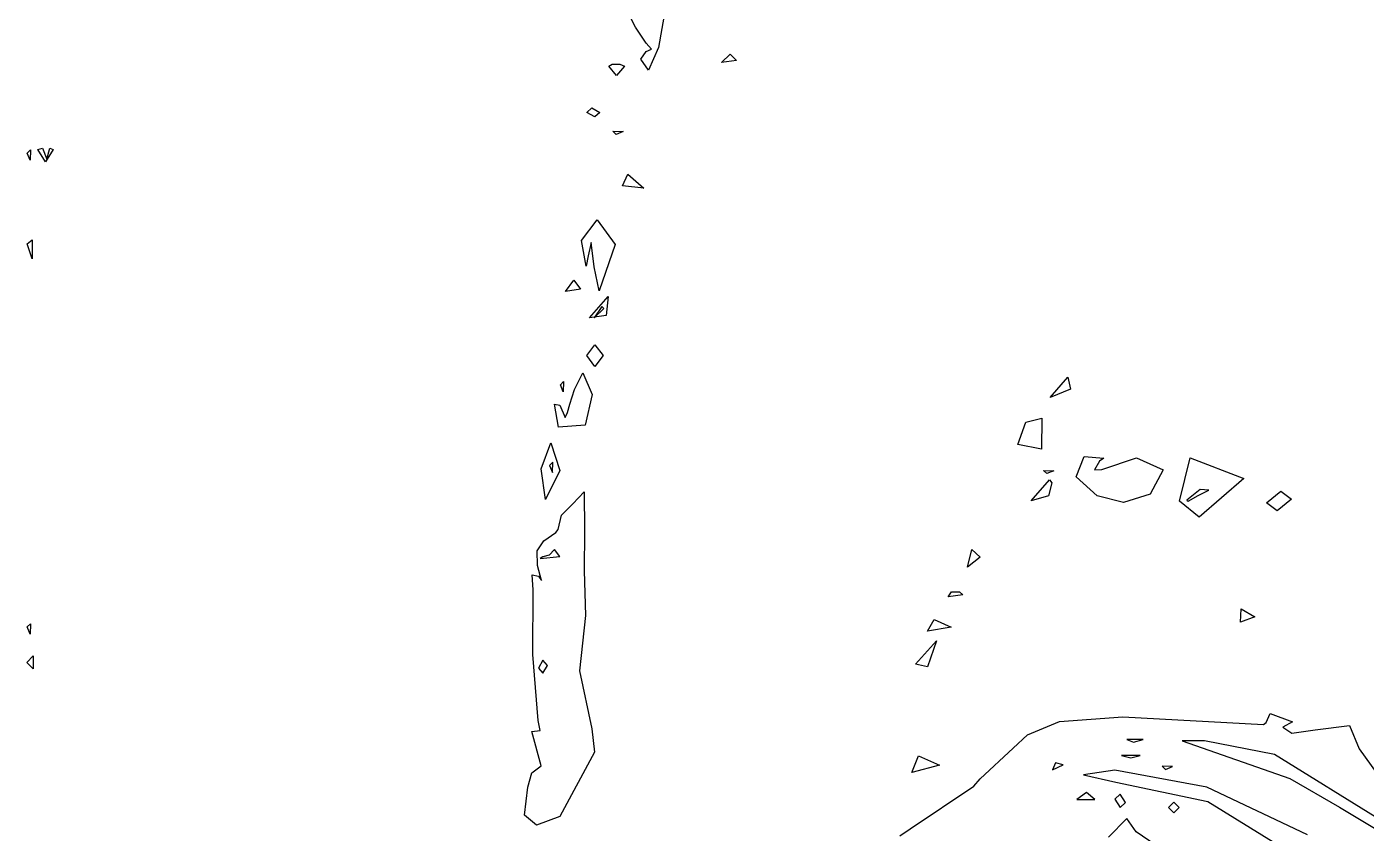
# Model space of a CAD drawing. Extents: x 0.2 to 67.3, y 0 to 43.3.
# Drawn here: x 0.16 to 8.32, y 20.98 to 25.89 of the extents above; entities that cross this region are included whole.
import ezdxf

# ---------------------------------------------------------------- set-up
doc = ezdxf.new("R2010")
doc.units = 0

msp = doc.modelspace()

# ---------------------------------------------------------------- linework, layer by layer
at = {"layer": 'Image'}
for p, q in [((3.869031, 25.888081), (3.836226, 25.955629)), ((4.050377, 25.994682), (4.010445, 25.76505)), ((3.901835, 25.838869), (3.869031, 25.888081)), ((3.93464, 25.789656), (3.901835, 25.838869)), ((3.967444, 25.754917), (3.93464, 25.789656)), ((3.901835, 25.69311), (3.93464, 25.740365)), ((3.93464, 25.740365), (3.967444, 25.754917)), ((4.010445, 25.76505), (3.949648, 25.625674)), ((4.393905, 25.671943), (4.445845, 25.723881)), ((4.445845, 25.723881), (4.484801, 25.684934)), ((3.707597, 25.650168), (3.72797, 25.662868)), ((3.754214, 25.592754), (3.707597, 25.650168)), ((3.707597, 25.650168), (3.707597, 25.650168)), ((3.72797, 25.662868), (3.774085, 25.662868)), ((3.802918, 25.650168), (3.754214, 25.592754)), ((3.774085, 25.662868), (3.802918, 25.650168)), ((3.949648, 25.625674), (3.901835, 25.693189)), ((3.901835, 25.693189), (3.901835, 25.69311)), ((4.484801, 25.684934), (4.393905, 25.67197)), ((4.393905, 25.67197), (4.393905, 25.671943)), ((3.573789, 25.368599), (3.604658, 25.39593)), ((3.604658, 25.39593), (3.652421, 25.368599)), ((3.621553, 25.341241), (3.573789, 25.368599)), ((3.573789, 25.368599), (3.573789, 25.368599)), ((3.652421, 25.368599), (3.621553, 25.341241)), ((3.731661, 25.254299), (3.794537, 25.251653)), ((3.751481, 25.234455), (3.731661, 25.254299)), ((3.731661, 25.254299), (3.731661, 25.254299)), ((3.794537, 25.251653), (3.751481, 25.234455)), ((0.164698, 25.119732), (0.184517, 25.139576)), ((0.184517, 25.139576), (0.181927, 25.076711)), ((0.230023, 25.141693), (0.258405, 25.149895)), ((0.276924, 25.067874), (0.230023, 25.141693)), ((0.230023, 25.141693), (0.230023, 25.141693)), ((0.258405, 25.149895), (0.284483, 25.084278)), ((0.322325, 25.141693), (0.276924, 25.067874)), ((0.284483, 25.084278), (0.301501, 25.149895)), ((0.301501, 25.149895), (0.322325, 25.141693)), ((0.181927, 25.076711), (0.164697, 25.119759)), ((0.164697, 25.119759), (0.164698, 25.119732)), ((3.791082, 24.921427), (3.822582, 24.991383)), ((3.822582, 24.991383), (3.920004, 24.906637)), ((3.920004, 24.906637), (3.791082, 24.921454)), ((3.791082, 24.921454), (3.791082, 24.921427)), ((3.540985, 24.588476), (3.636264, 24.714497)), ((3.636264, 24.714497), (3.74549, 24.564346)), ((0.164413, 24.567521), (0.194912, 24.592127)), ((0.194912, 24.477325), (0.164413, 24.567521)), ((0.164413, 24.567521), (0.164413, 24.567521)), ((0.194912, 24.592127), (0.194912, 24.477325)), ((3.569051, 24.431129), (3.540985, 24.588476)), ((3.600446, 24.575803), (3.581629, 24.494787)), ((3.618517, 24.428192), (3.600446, 24.575803)), ((3.74549, 24.564346), (3.64838, 24.280554)), ((3.581629, 24.494787), (3.569051, 24.431129)), ((3.64838, 24.280554), (3.618517, 24.428192)), ((3.618517, 24.428192), (3.618517, 24.428192)), ((3.44257, 24.277829), (3.494183, 24.346171)), ((3.494183, 24.346171), (3.535188, 24.291482)), ((3.535188, 24.291482), (3.44257, 24.277723)), ((3.44257, 24.277723), (3.44257, 24.277829)), ((3.590036, 24.116804), (3.702664, 24.247773)), ((3.702664, 24.247773), (3.690948, 24.130615)), ((3.664002, 24.186389), (3.61898, 24.116592)), ((3.61898, 24.116592), (3.676388, 24.174007)), ((3.676387, 24.173954), (3.664002, 24.186389)), ((3.676388, 24.174007), (3.676387, 24.173954)), ((3.690948, 24.130615), (3.590036, 24.116857)), ((3.590036, 24.116857), (3.590036, 24.116804)), ((3.573789, 23.886908), (3.622996, 23.952524)), ((3.622996, 23.952524), (3.672203, 23.886908)), ((3.622996, 23.821291), (3.573789, 23.886908)), ((3.573789, 23.886908), (3.573789, 23.886908)), ((3.672203, 23.886908), (3.622996, 23.821291)), ((3.497954, 23.680427), (3.549186, 23.78126)), ((3.549186, 23.78126), (3.606594, 23.649683)), ((6.394987, 23.63185), (6.502243, 23.755648)), ((6.502243, 23.755648), (6.520285, 23.682173)), ((3.429583, 23.666193), (3.412353, 23.70924)), ((3.412353, 23.70924), (3.412356, 23.709214)), ((3.412356, 23.709214), (3.432175, 23.729058)), ((3.432175, 23.729058), (3.429583, 23.666193)), ((3.469841, 23.591501), (3.497954, 23.680427)), ((6.520285, 23.682173), (6.394986, 23.63185)), ((3.401565, 23.450214), (3.376961, 23.591607)), ((3.376961, 23.591607), (3.409263, 23.585257)), ((3.409263, 23.585257), (3.442194, 23.509745)), ((3.455088, 23.540595), (3.469841, 23.591501)), ((3.606594, 23.649683), (3.562875, 23.461928)), ((6.394986, 23.63185), (6.394987, 23.63185)), ((3.442194, 23.509745), (3.455088, 23.540595)), ((6.296573, 23.493129), (6.34578, 23.505035)), ((6.34578, 23.505035), (6.343097, 23.316255)), ((3.562875, 23.461928), (3.401565, 23.450108)), ((3.401565, 23.450108), (3.401565, 23.450214)), ((6.198506, 23.345174), (6.247643, 23.481223)), ((6.247643, 23.481223), (6.296573, 23.493129)), ((3.294982, 23.197563), (3.353115, 23.355784)), ((3.353115, 23.355784), (3.409766, 23.185789)), ((6.198506, 23.345148), (6.198506, 23.345174)), ((6.343097, 23.316255), (6.198506, 23.345148)), ((6.554168, 23.148827), (6.603374, 23.271276)), ((6.603374, 23.271276), (6.723033, 23.261751)), ((6.723033, 23.261751), (6.697038, 23.242966)), ((6.710159, 23.193409), (6.92172, 23.263947)), ((6.92172, 23.263947), (7.083317, 23.190128)), ((7.182562, 23.000502), (7.249049, 23.263577)), ((7.249049, 23.263577), (7.575953, 23.138244)), ((3.322546, 23.009577), (3.294982, 23.197563)), ((3.409766, 23.185789), (3.322546, 23.009577)), ((3.366566, 23.236801), (3.346746, 23.216957)), ((3.346746, 23.216957), (3.363976, 23.17391)), ((3.363976, 23.17391), (3.366569, 23.236774)), ((3.366569, 23.236774), (3.366566, 23.236801)), ((6.356031, 23.187562), (6.418907, 23.184916)), ((6.375851, 23.167718), (6.356031, 23.187562)), ((6.356031, 23.187562), (6.356031, 23.187562)), ((6.418907, 23.184916), (6.375851, 23.167718)), ((6.697038, 23.242966), (6.665901, 23.190763)), ((6.665901, 23.190763), (6.710159, 23.193409)), ((7.083317, 23.190128), (7.004883, 23.042518)), ((6.279282, 23.00246), (6.390803, 23.129645)), ((6.40667, 23.111653), (6.385892, 23.032225)), ((6.390803, 23.129645), (6.40667, 23.111653)), ((6.681418, 23.031908), (6.554168, 23.148827)), ((7.575953, 23.138244), (7.303618, 22.902712)), ((3.322546, 23.009577), (3.322546, 23.009577)), ((3.48849, 22.983383), (3.556635, 23.055853)), ((3.556635, 23.055853), (3.558434, 22.818839)), ((6.385892, 23.032225), (6.279281, 23.002433)), ((6.842707, 22.990818), (6.681418, 23.031908)), ((7.004883, 23.042518), (6.842707, 22.991188)), ((7.308668, 23.071331), (7.227453, 23.005344)), ((7.236698, 23.000317), (7.297911, 23.033945)), ((7.297911, 23.033945), (7.297912, 23.033945)), ((7.297912, 23.033945), (7.36245, 23.066304)), ((7.36245, 23.066304), (7.308668, 23.071331)), ((7.71279, 22.990262), (7.800638, 23.061197)), ((7.865577, 23.012011), (7.777729, 22.94105)), ((7.800638, 23.061197), (7.865577, 23.012011)), ((3.418958, 22.915042), (3.48849, 22.983383)), ((6.279281, 23.002433), (6.279282, 23.00246)), ((6.842707, 22.991188), (6.842707, 22.990818)), ((7.303618, 22.902712), (7.182562, 23.000502)), ((7.182562, 23.000502), (7.182562, 23.000502)), ((7.227453, 23.005344), (7.236698, 23.000317)), ((7.777729, 22.94105), (7.71279, 22.990262)), ((7.71279, 22.990262), (7.71279, 22.990262)), ((3.399744, 22.827332), (3.418958, 22.915042)), ((3.311347, 22.757985), (3.385157, 22.808282)), ((3.385157, 22.808282), (3.399744, 22.827332)), ((3.558434, 22.818839), (3.557402, 22.574735)), ((3.270341, 22.696655), (3.311347, 22.757985)), ((3.272617, 22.608734), (3.270341, 22.696655)), ((3.376961, 22.7061), (3.344157, 22.671361)), ((3.409766, 22.662365), (3.376961, 22.7061)), ((5.891091, 22.597436), (5.91932, 22.705889)), ((5.91932, 22.705889), (5.968527, 22.658608)), ((3.29722, 22.51695), (3.272617, 22.608734)), ((3.288437, 22.650988), (3.409765, 22.662365)), ((3.306283, 22.659983), (3.288437, 22.650988)), ((3.344157, 22.671361), (3.306283, 22.659983)), ((3.409765, 22.662365), (3.409766, 22.662365)), ((5.968527, 22.658608), (5.891091, 22.597436)), ((3.245746, 22.460065), (3.240571, 22.550023)), ((3.240571, 22.550023), (3.278546, 22.543144)), ((3.278546, 22.543144), (3.29722, 22.51695)), ((3.557402, 22.574735), (3.565604, 22.303564)), ((5.891091, 22.597436), (5.891091, 22.597436)), ((3.244185, 22.064539), (3.245746, 22.460065)), ((5.774289, 22.416117), (5.794662, 22.447947)), ((5.794662, 22.447947), (5.843042, 22.447947)), ((5.843042, 22.447947), (5.863674, 22.42969)), ((5.863674, 22.42969), (5.774288, 22.415932)), ((5.774288, 22.415932), (5.774289, 22.416117)), ((3.565604, 22.303564), (3.529037, 21.965162)), ((5.648056, 22.208446), (5.689012, 22.279063)), ((5.689012, 22.279063), (5.793183, 22.23165)), ((7.555615, 22.261469), (7.558581, 22.343463)), ((7.641563, 22.295838), (7.555615, 22.261469)), ((7.558581, 22.343463), (7.641563, 22.295838)), ((0.181927, 22.190005), (0.164697, 22.233052)), ((0.164697, 22.233052), (0.164698, 22.233052)), ((0.164698, 22.233052), (0.184517, 22.252896)), ((0.184517, 22.252896), (0.181927, 22.190005)), ((5.793183, 22.23165), (5.648056, 22.208367)), ((5.648056, 22.208367), (5.648056, 22.208446)), ((7.555615, 22.261469), (7.555615, 22.261469)), ((5.575914, 22.006622), (5.703786, 22.148306)), ((5.703786, 22.148306), (5.648682, 21.990218)), ((0.162108, 22.017206), (0.201473, 22.056576)), ((0.201473, 22.056576), (0.201473, 21.977836)), ((3.276105, 21.662638), (3.244185, 22.064539)), ((3.305884, 22.030223), (3.278547, 21.982466)), ((3.333222, 21.999373), (3.305884, 22.030223)), ((0.201473, 21.977836), (0.162108, 22.017206)), ((0.162108, 22.017206), (0.162108, 22.017206)), ((3.278547, 21.982466), (3.305884, 21.951589)), ((3.305884, 21.951589), (3.333222, 21.999373)), ((3.333222, 21.999373), (3.333222, 21.999373)), ((3.529037, 21.965162), (3.602848, 21.61152)), ((5.648682, 21.990218), (5.575914, 22.006622)), ((5.575914, 22.006622), (5.575914, 22.006622)), ((7.711043, 21.651208), (7.735353, 21.705633)), ((7.735353, 21.705633), (7.8712, 21.655944)), ((3.28854, 21.602286), (3.276105, 21.662638)), ((6.258281, 21.576834), (6.452173, 21.656791)), ((6.452173, 21.656791), (6.837853, 21.685418)), ((6.837853, 21.685418), (7.694345, 21.639037)), ((7.694345, 21.639037), (7.711043, 21.651208)), ((7.8712, 21.655944), (7.813791, 21.62213)), ((7.813791, 21.62213), (7.868564, 21.586941)), ((8.009613, 21.606255), (8.219118, 21.63274)), ((8.219118, 21.63274), (8.277147, 21.490236)), ((3.239027, 21.596201), (3.28854, 21.602286)), ((3.295282, 21.386731), (3.239027, 21.596201)), ((3.602848, 21.61152), (3.62103, 21.470471)), ((6.170408, 21.493755), (6.258281, 21.576834)), ((6.961491, 21.548259), (6.863077, 21.548259)), ((6.863077, 21.548259), (6.903459, 21.531854)), ((6.903459, 21.531854), (6.961491, 21.546936)), ((6.961491, 21.546936), (6.961491, 21.548259)), ((7.335087, 21.539766), (7.198702, 21.539766)), ((7.198702, 21.539766), (7.854794, 21.309949)), ((7.761373, 21.45621), (7.335087, 21.539766)), ((7.868564, 21.586941), (8.009613, 21.606255)), ((3.62103, 21.470471), (3.409782, 21.077909)), ((5.96853, 21.30762), (6.170408, 21.493755)), ((8.277147, 21.490236), (8.459989, 21.235998)), ((3.238042, 21.344715), (3.295282, 21.386731)), ((5.552992, 21.347149), (5.592818, 21.448299)), ((5.722492, 21.391176), (5.552992, 21.347149)), ((5.592818, 21.448299), (5.722492, 21.391176)), ((6.427837, 21.40496), (6.409454, 21.362654)), ((6.409454, 21.362654), (6.475109, 21.392393)), ((6.475108, 21.392261), (6.427837, 21.40496)), ((6.475109, 21.392393), (6.475108, 21.392261)), ((6.944465, 21.450866), (6.829648, 21.450866)), ((6.829648, 21.450866), (6.887057, 21.435784)), ((6.887057, 21.435784), (6.944465, 21.450866)), ((6.944465, 21.450866), (6.944465, 21.450866)), ((7.140609, 21.382471), (7.077734, 21.385117)), ((7.077734, 21.385117), (7.097554, 21.365273)), ((7.097554, 21.365273), (7.14061, 21.382471)), ((7.14061, 21.382471), (7.140609, 21.382471)), ((8.417166, 21.050446), (7.761373, 21.45621)), ((3.213439, 21.257191), (3.238042, 21.344715)), ((5.552992, 21.347149), (5.552992, 21.347149)), ((5.93092, 21.264123), (5.96853, 21.30762)), ((6.788643, 21.360537), (6.598345, 21.331585)), ((6.598345, 21.331585), (6.794638, 21.286877)), ((7.35026, 21.256572), (6.788643, 21.360537)), ((7.854794, 21.309949), (8.157312, 21.13543)), ((3.193958, 21.087382), (3.213439, 21.257191)), ((5.54207, 21.003773), (5.93092, 21.264123)), ((6.616418, 21.225097), (6.55901, 21.182155)), ((6.667358, 21.181705), (6.616418, 21.225097)), ((6.821447, 21.214858), (6.788643, 21.184007)), ((6.794638, 21.286877), (7.356439, 21.170398)), ((6.854252, 21.163714), (6.821447, 21.214858)), ((7.962907, 20.967049), (7.35026, 21.256572)), ((6.55901, 21.182155), (6.667358, 21.182155)), ((6.667358, 21.182155), (6.667358, 21.181705)), ((6.788643, 21.184007), (6.821447, 21.132863)), ((6.821447, 21.132863), (6.854252, 21.163714)), ((6.854252, 21.163714), (6.854252, 21.163714)), ((7.149494, 21.165751), (7.116689, 21.132943)), ((7.116689, 21.132943), (7.149494, 21.100134)), ((7.182298, 21.132943), (7.149494, 21.165751)), ((7.149494, 21.100134), (7.182298, 21.132943)), ((7.182298, 21.132943), (7.182298, 21.132943)), ((7.356439, 21.170398), (7.780983, 20.906857)), ((8.157312, 21.13543), (8.380679, 21.001127)), ((3.267768, 21.026131), (3.193958, 21.087382)), ((3.409782, 21.077909), (3.267784, 21.025972)), ((6.863267, 21.066903), (6.751153, 20.952603)), ((6.919863, 20.985385), (6.863267, 21.066903)), ((3.267784, 21.025972), (3.267768, 21.026131)), ((5.479276, 20.960117), (5.54207, 21.003773)), ((7.042068, 20.900798), (6.919863, 20.985385))]:
    msp.add_line(p, q, dxfattribs=at)

doc.saveas('drawing.dxf')
